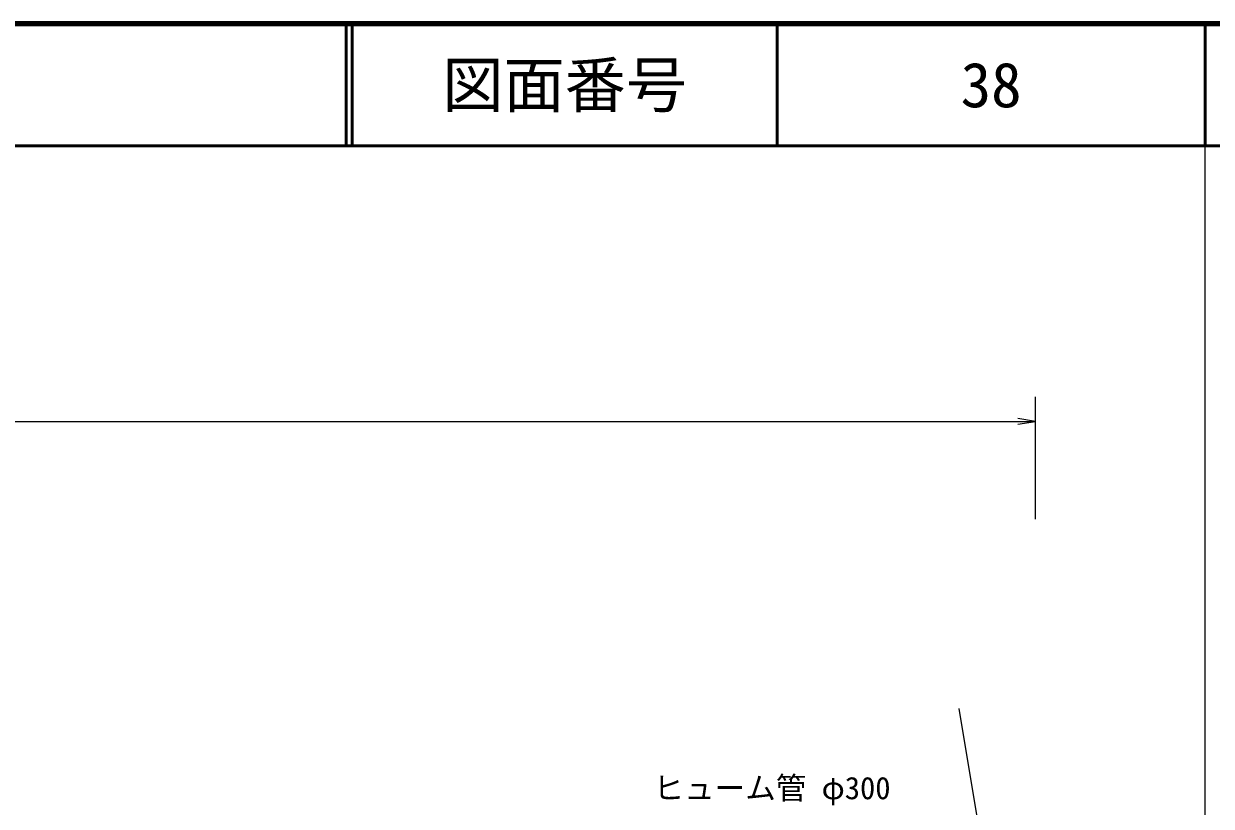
# Model space of a CAD drawing. Units: millimetres, scale not verified. Extents: x 40000 to 680000, y 20000 to 380000.
# Drawn here: x 482380 to 579500, y 315990 to 380000 of the extents above; entities that cross this region are included whole.
import ezdxf
from ezdxf.enums import TextEntityAlignment as Align

# ---------------------------------------------------------------- set-up
doc = ezdxf.new("R2010")
doc.units = ezdxf.units.MM
doc.header["$LTSCALE"] = 1000
for name, color, linetype, lineweight in [('M-BGD', 3, 'Continuous', 13), ('M-TTL', 7, 'Continuous', 13), ('M-TTL-BAND', 7, 'Continuous', 25), ('M-TTL-LINE', 7, 'Continuous', 13), ('M-TTL-TXT', 2, 'Continuous', 13)]:
    doc.layers.add(name, color=color, linetype=linetype, lineweight=lineweight)
doc.styles.add('ＭＳ ゴシック', font='')
doc.styles.get('ＭＳ ゴシック').set_extended_font_data('MS Gothic')

# ---------------------------------------------------------------- blocks, each defined once
blk = doc.blocks.new('open_arrow')
at = {"color": 0, "linetype": 'Continuous', "lineweight": -2}
blk.add_lwpolyline([(7.5, 1.25), (0, 0), (7.5, -1.25)], dxfattribs=at)

msp = doc.modelspace()

# ---------------------------------------------------------------- linework, layer by layer
at = {"layer": 'M-BGD'}
msp.add_line((558856, 323980), (565703, 283151), dxfattribs=at)
at = {"layer": 'M-TTL', "color": 2, "lineweight": 140}
msp.add_line((680000, 380000), (40000, 380000), dxfattribs=at)
at = {"layer": 'M-TTL'}
for p, q in [((565126, 339474), (565126, 349474)), ((244308, 347474), (565126, 347474))]:
    msp.add_line(p, q, dxfattribs=at)
at = {"layer": 'M-TTL-BAND'}
msp.add_line((579000, 20000), (579000, 370000), dxfattribs=at)
at = {"layer": 'M-TTL-LINE', "lineweight": 50}
for p, q in [((508747, 380000), (508747, 370000)), ((509247, 380000), (509247, 370000)), ((543997, 380000), (543997, 370000)), ((579000, 380000), (579000, 370000)), ((40000, 370000), (680000, 370000))]:
    msp.add_line(p, q, dxfattribs=at)

# ---------------------------------------------------------------- block references
at = {"layer": 'M-TTL', "xscale": 193, "yscale": 193, "rotation": 180}
msp.add_blockref('open_arrow', (565126, 347474), dxfattribs=at)

# ---------------------------------------------------------------- texts
at = {"layer": 'M-TTL', "style": 'ＭＳ ゴシック'}
msp.add_text('ヒューム管 φ300', height=1833, dxfattribs=at).set_placement((533886, 317481), align=Align.MIDDLE_LEFT)
at = {"layer": 'M-TTL-TXT', "color": 7, "style": 'ＭＳ ゴシック'}
for s, p in [('図面番号', (526622, 375000)), ('38', (561497, 375000))]:
    msp.add_text(s, height=3666, dxfattribs=at).set_placement(p, align=Align.MIDDLE_CENTER)

doc.saveas('drawing.dxf')
